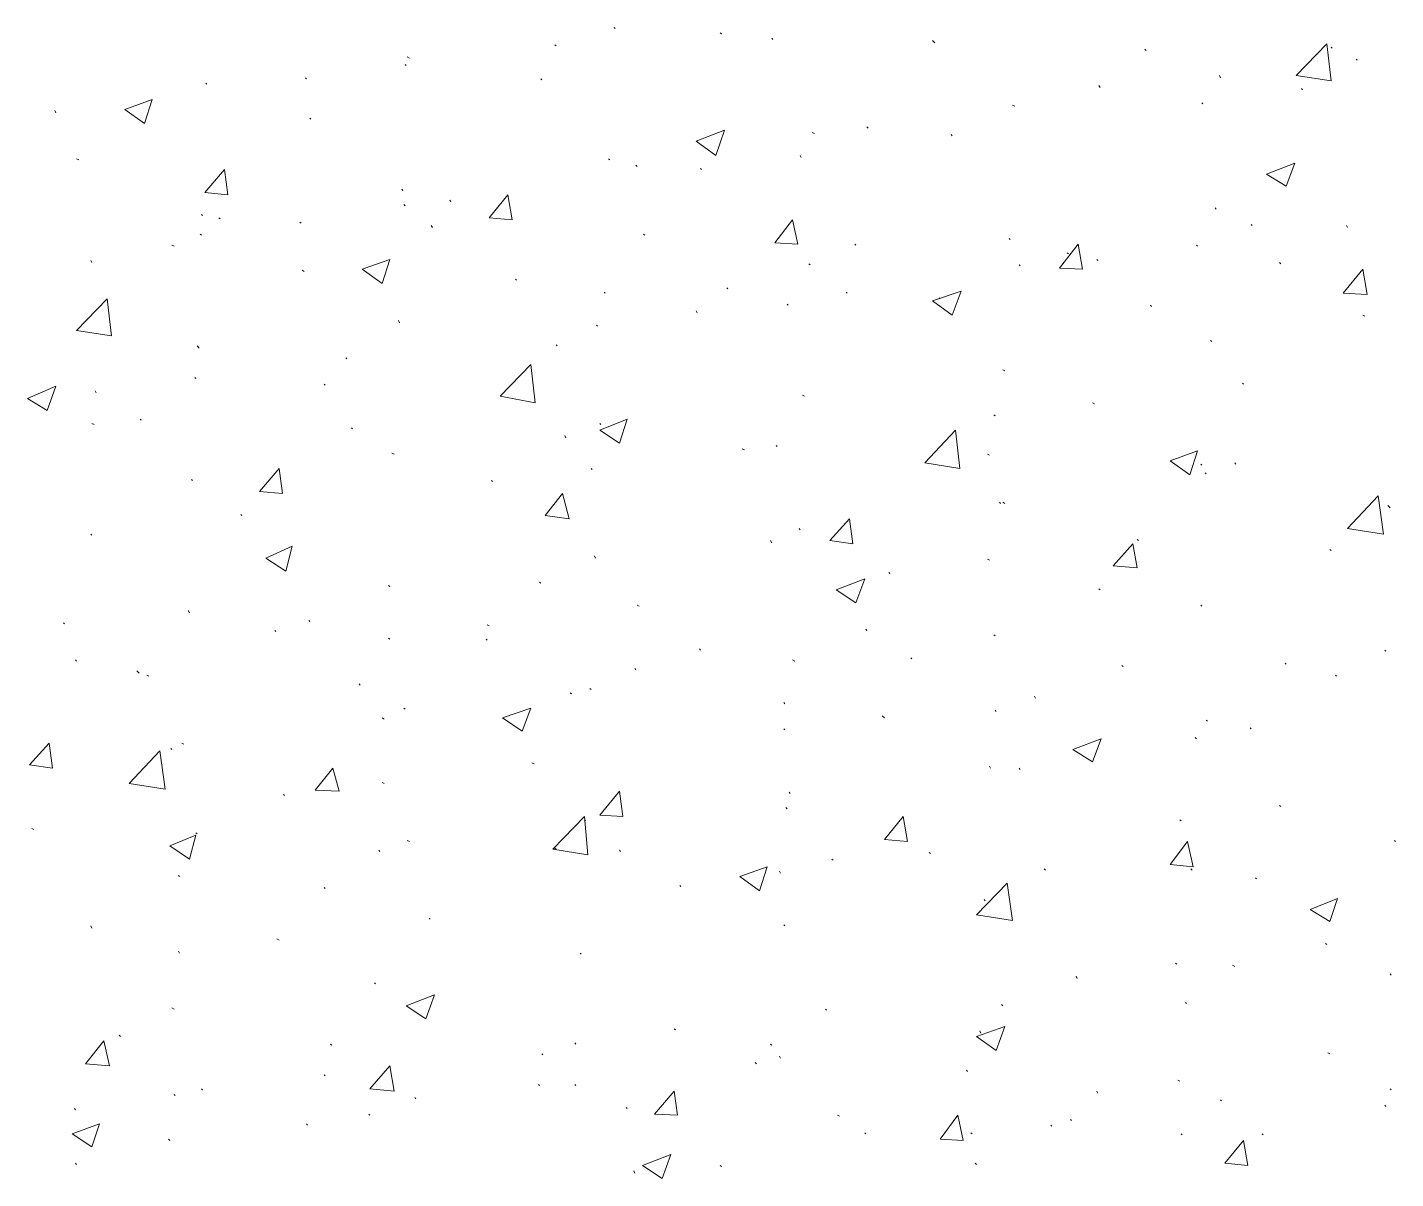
# Model space of a CAD drawing. Header units: millimetres. Extents: x 2928 to 3112, y 1220 to 1280.
# Drawn here: x 2953.136 to 2955.22, y 1243.945 to 1245.699 of the extents above; entities that cross this region are included whole.
import ezdxf

# ---------------------------------------------------------------- set-up
doc = ezdxf.new("R2010")
doc.units = ezdxf.units.MM

msp = doc.modelspace()

# ---------------------------------------------------------------- linework, layer by layer
at = {"color": 92, "linetype": 'Continuous', "lineweight": 13, "true_color": 0x00b800}
for points in [[(2954.0315, 1245.69702), (2954.02983, 1245.69868), (2954.02983, 1245.69868)], [(2954.19317, 1245.68868), (2954.1915, 1245.69035), (2954.1915, 1245.69035)], [(2953.9415, 1245.67035), (2953.93983, 1245.67202), (2953.93983, 1245.67202)], [(2954.2715, 1245.68035), (2954.26984, 1245.68202), (2954.26984, 1245.68202)], [(2954.51817, 1245.67535), (2954.51484, 1245.67868), (2954.51484, 1245.67868)], [(2954.83984, 1245.66368), (2954.83818, 1245.66535), (2954.83818, 1245.66535)], [(2955.06818, 1245.62535), (2955.11485, 1245.67368), (2955.11485, 1245.67368)], [(2955.12151, 1245.61702), (2955.11485, 1245.67368), (2955.11485, 1245.67368)], [(2955.12318, 1245.66702), (2955.12151, 1245.66868), (2955.12151, 1245.66868)], [(2953.71816, 1245.65202), (2953.71483, 1245.65368), (2953.71483, 1245.65368)], [(2955.16152, 1245.64868), (2955.15985, 1245.65035), (2955.15985, 1245.65035)], [(2953.56149, 1245.62035), (2953.55983, 1245.62202), (2953.55983, 1245.62202)], [(2953.71316, 1245.64035), (2953.71149, 1245.64202), (2953.71149, 1245.64202)], [(2954.95318, 1245.62202), (2954.95151, 1245.62535), (2954.95151, 1245.62535)], [(2955.06818, 1245.62535), (2955.12151, 1245.61702), (2955.12151, 1245.61702)], [(2953.40982, 1245.61202), (2953.40816, 1245.61368), (2953.40816, 1245.61368)], [(2953.91983, 1245.61868), (2953.91816, 1245.62035), (2953.91816, 1245.62035)], [(2954.76984, 1245.60702), (2954.76818, 1245.61035), (2954.76818, 1245.61035)], [(2955.07818, 1245.60368), (2955.07651, 1245.60535), (2955.07651, 1245.60535)], [(2953.28482, 1245.57368), (2953.32649, 1245.58868), (2953.32649, 1245.58868)], [(2953.31482, 1245.55202), (2953.32649, 1245.58868), (2953.32649, 1245.58868)], [(2954.63984, 1245.57868), (2954.63651, 1245.58035), (2954.63651, 1245.58035)], [(2954.92651, 1245.58202), (2954.92484, 1245.58368), (2954.92484, 1245.58368)], [(2953.17982, 1245.56868), (2953.17815, 1245.57202), (2953.17815, 1245.57202)], [(2953.28482, 1245.57368), (2953.31482, 1245.55202), (2953.31482, 1245.55202)], [(2953.56816, 1245.55868), (2953.56649, 1245.56035), (2953.56649, 1245.56035)], [(2954.15483, 1245.52535), (2954.19817, 1245.54202), (2954.19817, 1245.54202)], [(2954.18483, 1245.50368), (2954.19817, 1245.54202), (2954.19817, 1245.54202)], [(2954.33484, 1245.53702), (2954.3315, 1245.53868), (2954.3315, 1245.53868)], [(2954.4165, 1245.54535), (2954.41484, 1245.54702), (2954.41484, 1245.54702)], [(2954.15483, 1245.52535), (2954.18483, 1245.50368), (2954.18483, 1245.50368)], [(2954.54484, 1245.53368), (2954.54317, 1245.53535), (2954.54317, 1245.53535)], [(2953.21482, 1245.49702), (2953.21149, 1245.49868), (2953.21149, 1245.49868)], [(2954.02317, 1245.49702), (2954.0215, 1245.49868), (2954.0215, 1245.49868)], [(2954.31484, 1245.50035), (2954.31317, 1245.50368), (2954.31317, 1245.50368)], [(2953.40649, 1245.44701), (2953.43649, 1245.48201), (2953.43649, 1245.48201)], [(2953.44149, 1245.44368), (2953.43649, 1245.48201), (2953.43649, 1245.48201)], [(2954.06483, 1245.48701), (2954.06317, 1245.48868), (2954.06317, 1245.48868)], [(2954.16317, 1245.48201), (2954.1615, 1245.48368), (2954.1615, 1245.48368)], [(2955.02318, 1245.47535), (2955.06651, 1245.49201), (2955.06651, 1245.49201)], [(2955.05318, 1245.45701), (2955.06651, 1245.49201), (2955.06651, 1245.49201)], [(2955.02318, 1245.47535), (2955.05318, 1245.45701), (2955.05318, 1245.45701)], [(2953.40649, 1245.44701), (2953.44149, 1245.44368), (2953.44149, 1245.44368)], [(2953.70816, 1245.45035), (2953.70649, 1245.45201), (2953.70649, 1245.45201)], [(2953.7815, 1245.43368), (2953.77983, 1245.43535), (2953.77983, 1245.43535)], [(2953.83983, 1245.40868), (2953.86816, 1245.44368), (2953.86816, 1245.44368)], [(2953.87483, 1245.40535), (2953.86816, 1245.44368), (2953.86816, 1245.44368)], [(2953.40316, 1245.41201), (2953.40149, 1245.41368), (2953.40149, 1245.41368)], [(2953.71149, 1245.42701), (2953.70983, 1245.42868), (2953.70983, 1245.42868)], [(2954.94651, 1245.42201), (2954.94485, 1245.42368), (2954.94485, 1245.42368)], [(2953.42982, 1245.40701), (2953.42816, 1245.40868), (2953.42816, 1245.40868)], [(2953.55316, 1245.40035), (2953.55149, 1245.40201), (2953.55149, 1245.40201)], [(2953.75316, 1245.39368), (2953.75149, 1245.39701), (2953.75149, 1245.39701)], [(2953.83983, 1245.40868), (2953.87483, 1245.40535), (2953.87483, 1245.40535)], [(2954.27484, 1245.37035), (2954.3015, 1245.40535), (2954.3015, 1245.40535)], [(2954.30984, 1245.36868), (2954.3015, 1245.40535), (2954.3015, 1245.40535)], [(2955.00151, 1245.39701), (2954.99985, 1245.39868), (2954.99985, 1245.39868)], [(2955.14651, 1245.39368), (2955.14485, 1245.39701), (2955.14485, 1245.39701)], [(2953.40149, 1245.38201), (2953.39982, 1245.38368), (2953.39982, 1245.38368)], [(2954.0765, 1245.38201), (2954.07483, 1245.38368), (2954.07483, 1245.38368)], [(2954.63317, 1245.37535), (2954.63151, 1245.37701), (2954.63151, 1245.37701)], [(2953.35982, 1245.36535), (2953.35649, 1245.36701), (2953.35649, 1245.36701)], [(2954.27484, 1245.37035), (2954.30984, 1245.36868), (2954.30984, 1245.36868)], [(2954.39817, 1245.36701), (2954.3965, 1245.36868), (2954.3965, 1245.36868)], [(2954.70818, 1245.33201), (2954.73651, 1245.36868), (2954.73651, 1245.36868)], [(2954.72151, 1245.35368), (2954.71984, 1245.35535), (2954.71984, 1245.35535)], [(2954.74318, 1245.33035), (2954.73651, 1245.36868), (2954.73651, 1245.36868)], [(2954.91818, 1245.36535), (2954.91651, 1245.36701), (2954.91651, 1245.36701)], [(2953.23482, 1245.34035), (2953.23315, 1245.34368), (2953.23315, 1245.34368)], [(2953.64649, 1245.33035), (2953.68816, 1245.34535), (2953.68816, 1245.34535)], [(2953.64649, 1245.33035), (2953.67649, 1245.30868), (2953.67649, 1245.30868)], [(2953.67649, 1245.30868), (2953.68816, 1245.34535), (2953.68816, 1245.34535)], [(2954.32817, 1245.33701), (2954.3265, 1245.33868), (2954.3265, 1245.33868)], [(2954.64817, 1245.33535), (2954.64651, 1245.33701), (2954.64651, 1245.33701)], [(2954.70818, 1245.33201), (2954.74318, 1245.33035), (2954.74318, 1245.33035)], [(2954.76651, 1245.34368), (2954.76484, 1245.34535), (2954.76484, 1245.34535)], [(2955.04485, 1245.33868), (2955.04318, 1245.34035), (2955.04318, 1245.34035)], [(2955.13985, 1245.29368), (2955.16985, 1245.33035), (2955.16985, 1245.33035)], [(2955.17652, 1245.29201), (2955.16985, 1245.33035), (2955.16985, 1245.33035)], [(2953.55816, 1245.32701), (2953.55483, 1245.32868), (2953.55483, 1245.32868)], [(2953.8815, 1245.31368), (2953.87983, 1245.31535), (2953.87983, 1245.31535)], [(2954.0165, 1245.29368), (2954.01483, 1245.29535), (2954.01483, 1245.29535)], [(2954.20317, 1245.30035), (2954.2015, 1245.30201), (2954.2015, 1245.30201)], [(2954.38484, 1245.29368), (2954.38317, 1245.29535), (2954.38317, 1245.29535)], [(2954.51484, 1245.28201), (2954.55817, 1245.29701), (2954.55817, 1245.29701)], [(2954.54484, 1245.26034), (2954.55817, 1245.29701), (2954.55817, 1245.29701)], [(2955.13985, 1245.29368), (2955.17652, 1245.29201), (2955.17652, 1245.29201)], [(2953.21149, 1245.23701), (2953.25815, 1245.28535), (2953.25815, 1245.28535)], [(2953.26482, 1245.22868), (2953.25815, 1245.28535), (2953.25815, 1245.28535)], [(2954.29484, 1245.27535), (2954.29317, 1245.27701), (2954.29317, 1245.27701)], [(2954.51484, 1245.28201), (2954.54484, 1245.26034), (2954.54484, 1245.26034)], [(2954.52651, 1245.28535), (2954.52484, 1245.28701), (2954.52484, 1245.28701)], [(2954.84818, 1245.27368), (2954.84651, 1245.27535), (2954.84651, 1245.27535)], [(2953.70316, 1245.24868), (2953.70149, 1245.25201), (2953.70149, 1245.25201)], [(2954.1565, 1245.26368), (2954.15483, 1245.26701), (2954.15483, 1245.26701)], [(2955.17318, 1245.25868), (2955.16985, 1245.26034), (2955.16985, 1245.26034)], [(2953.21149, 1245.23701), (2953.26482, 1245.22868), (2953.26482, 1245.22868)], [(2954.00483, 1245.24368), (2954.00317, 1245.24534), (2954.00317, 1245.24534)], [(2953.39816, 1245.21034), (2953.39482, 1245.21368), (2953.39482, 1245.21368)], [(2953.94316, 1245.21368), (2953.9415, 1245.21534), (2953.9415, 1245.21534)], [(2954.93985, 1245.22034), (2954.93818, 1245.22201), (2954.93818, 1245.22201)], [(2953.62316, 1245.19368), (2953.62149, 1245.19534), (2953.62149, 1245.19534)], [(2953.8565, 1245.13701), (2953.90316, 1245.18534), (2953.90316, 1245.18534)], [(2953.90983, 1245.12701), (2953.90316, 1245.18534), (2953.90316, 1245.18534)], [(2953.39316, 1245.16368), (2953.39149, 1245.16534), (2953.39149, 1245.16534)], [(2954.62484, 1245.17534), (2954.62151, 1245.17701), (2954.62151, 1245.17701)], [(2953.13649, 1245.13368), (2953.17982, 1245.15201), (2953.17982, 1245.15201)], [(2953.16649, 1245.11534), (2953.17982, 1245.15201), (2953.17982, 1245.15201)], [(2953.24149, 1245.14201), (2953.23982, 1245.14534), (2953.23982, 1245.14534)], [(2953.58983, 1245.15368), (2953.58816, 1245.15534), (2953.58816, 1245.15534)], [(2954.98818, 1245.15534), (2954.98651, 1245.15701), (2954.98651, 1245.15701)], [(2953.13649, 1245.13368), (2953.16649, 1245.11534), (2953.16649, 1245.11534)], [(2953.8565, 1245.13701), (2953.90983, 1245.12701), (2953.90983, 1245.12701)], [(2954.31984, 1245.13701), (2954.3165, 1245.13868), (2954.3165, 1245.13868)], [(2954.76151, 1245.12534), (2954.75818, 1245.12701), (2954.75818, 1245.12701)], [(2953.30982, 1245.10034), (2953.30816, 1245.10201), (2953.30816, 1245.10201)], [(2954.00817, 1245.08534), (2954.04983, 1245.10201), (2954.04983, 1245.10201)], [(2954.03817, 1245.06534), (2954.04983, 1245.10201), (2954.04983, 1245.10201)], [(2954.60984, 1245.10701), (2954.60817, 1245.10868), (2954.60817, 1245.10868)], [(2953.23815, 1245.09368), (2953.23482, 1245.09534), (2953.23482, 1245.09534)], [(2953.63149, 1245.08701), (2953.62983, 1245.08868), (2953.62983, 1245.08868)], [(2954.00983, 1245.09368), (2954.00817, 1245.09534), (2954.00817, 1245.09534)], [(2954.00817, 1245.08534), (2954.03817, 1245.06534), (2954.03817, 1245.06534)], [(2954.50317, 1245.03534), (2954.54984, 1245.08534), (2954.54984, 1245.08534)], [(2954.55651, 1245.02701), (2954.54984, 1245.08534), (2954.54984, 1245.08534)], [(2953.9565, 1245.07368), (2953.95483, 1245.07701), (2953.95483, 1245.07701)], [(2954.27817, 1245.06034), (2954.2765, 1245.06201), (2954.2765, 1245.06201)], [(2953.69483, 1245.04868), (2953.69149, 1245.05034), (2953.69149, 1245.05034)], [(2954.22817, 1245.05534), (2954.22483, 1245.05701), (2954.22483, 1245.05701)], [(2954.60151, 1245.04701), (2954.59817, 1245.04868), (2954.59817, 1245.04868)], [(2954.87651, 1245.03868), (2954.91818, 1245.05368), (2954.91818, 1245.05368)], [(2954.87651, 1245.03868), (2954.90651, 1245.01701), (2954.90651, 1245.01701)], [(2954.90651, 1245.01701), (2954.91818, 1245.05368), (2954.91818, 1245.05368)], [(2953.48982, 1244.99201), (2953.51982, 1245.02701), (2953.51982, 1245.02701)], [(2953.52482, 1244.98867), (2953.51982, 1245.02701), (2953.51982, 1245.02701)], [(2953.9965, 1245.02534), (2953.99483, 1245.02701), (2953.99483, 1245.02701)], [(2954.50317, 1245.03534), (2954.55651, 1245.02701), (2954.55651, 1245.02701)], [(2954.92484, 1245.03201), (2954.92318, 1245.03368), (2954.92318, 1245.03368)], [(2954.93151, 1245.01867), (2954.92985, 1245.02034), (2954.92985, 1245.02034)], [(2954.97651, 1245.03368), (2954.97485, 1245.03534), (2954.97485, 1245.03534)], [(2953.38816, 1245.00867), (2953.38649, 1245.01034), (2953.38649, 1245.01034)], [(2953.84483, 1245.00701), (2953.84316, 1245.00867), (2953.84316, 1245.00867)], [(2953.48982, 1244.99201), (2953.52482, 1244.98867), (2953.52482, 1244.98867)], [(2953.92483, 1244.95534), (2953.9515, 1244.98867), (2953.9515, 1244.98867)], [(2953.9615, 1244.95034), (2953.9515, 1244.98867), (2953.9515, 1244.98867)], [(2955.14651, 1244.93534), (2955.19318, 1244.98534), (2955.19318, 1244.98534)], [(2955.20152, 1244.92701), (2955.19318, 1244.98534), (2955.19318, 1244.98534)], [(2953.46316, 1244.95534), (2953.46149, 1244.95701), (2953.46149, 1244.95701)], [(2953.92483, 1244.95534), (2953.9615, 1244.95034), (2953.9615, 1244.95034)], [(2954.61817, 1244.97367), (2954.61651, 1244.97534), (2954.61651, 1244.97534)], [(2954.62484, 1244.97367), (2954.62151, 1244.97534), (2954.62151, 1244.97534)], [(2955.21152, 1244.96701), (2955.20818, 1244.97034), (2955.20818, 1244.97034)], [(2954.31317, 1244.93367), (2954.3115, 1244.93534), (2954.3115, 1244.93534)], [(2954.35817, 1244.91701), (2954.38817, 1244.95034), (2954.38817, 1244.95034)], [(2954.39317, 1244.91201), (2954.38817, 1244.95034), (2954.38817, 1244.95034)], [(2955.14651, 1244.93534), (2955.20152, 1244.92701), (2955.20152, 1244.92701)], [(2953.23482, 1244.92534), (2953.23315, 1244.92701), (2953.23315, 1244.92701)], [(2954.26984, 1244.91367), (2954.26817, 1244.91701), (2954.26817, 1244.91701)], [(2954.35817, 1244.91701), (2954.39317, 1244.91201), (2954.39317, 1244.91201)], [(2954.82818, 1244.91701), (2954.82651, 1244.91867), (2954.82651, 1244.91867)], [(2953.49982, 1244.89034), (2953.53983, 1244.90867), (2953.53983, 1244.90867)], [(2953.52983, 1244.87034), (2953.53983, 1244.90867), (2953.53983, 1244.90867)], [(2954.0015, 1244.89034), (2953.99983, 1244.89367), (2953.99983, 1244.89367)], [(2954.78984, 1244.87867), (2954.81984, 1244.91201), (2954.81984, 1244.91201)], [(2954.82651, 1244.87534), (2954.81984, 1244.91201), (2954.81984, 1244.91201)], [(2955.12151, 1244.90201), (2955.11985, 1244.90367), (2955.11985, 1244.90367)], [(2953.49982, 1244.89034), (2953.52983, 1244.87034), (2953.52983, 1244.87034)], [(2954.60151, 1244.88701), (2954.59817, 1244.88867), (2954.59817, 1244.88867)], [(2954.78984, 1244.87867), (2954.82651, 1244.87534), (2954.82651, 1244.87534)], [(2953.91816, 1244.85201), (2953.9165, 1244.85367), (2953.9165, 1244.85367)], [(2954.36817, 1244.84201), (2954.4115, 1244.85867), (2954.4115, 1244.85867)], [(2954.39817, 1244.82201), (2954.4115, 1244.85867), (2954.4115, 1244.85867)], [(2954.44984, 1244.86701), (2954.44817, 1244.86867), (2954.44817, 1244.86867)], [(2953.68816, 1244.84701), (2953.68649, 1244.84867), (2953.68649, 1244.84867)], [(2954.36817, 1244.84201), (2954.39817, 1244.82201), (2954.39817, 1244.82201)], [(2954.76984, 1244.84201), (2954.76818, 1244.84367), (2954.76818, 1244.84367)], [(2953.38316, 1244.80701), (2953.38149, 1244.81034), (2953.38149, 1244.81034)], [(2954.06817, 1244.81701), (2954.06483, 1244.81867), (2954.06483, 1244.81867)], [(2954.92484, 1244.81701), (2954.92318, 1244.81867), (2954.92318, 1244.81867)], [(2953.19315, 1244.79034), (2953.19149, 1244.792), (2953.19149, 1244.792)], [(2953.56649, 1244.79367), (2953.56483, 1244.79534), (2953.56483, 1244.79534)], [(2953.83983, 1244.787), (2953.8365, 1244.78867), (2953.8365, 1244.78867)], [(2953.51482, 1244.77867), (2953.51316, 1244.78034), (2953.51316, 1244.78034)], [(2953.68816, 1244.767), (2953.68649, 1244.76867), (2953.68649, 1244.76867)], [(2954.41484, 1244.78034), (2954.41317, 1244.782), (2954.41317, 1244.782)], [(2954.60984, 1244.772), (2954.60817, 1244.77367), (2954.60817, 1244.77367)], [(2953.8365, 1244.76534), (2953.83483, 1244.767), (2953.83483, 1244.767)], [(2954.1615, 1244.75034), (2954.15983, 1244.752), (2954.15983, 1244.752)], [(2955.20485, 1244.74867), (2955.20318, 1244.75034), (2955.20318, 1244.75034)], [(2953.21149, 1244.73367), (2953.20982, 1244.73534), (2953.20982, 1244.73534)], [(2954.30484, 1244.73367), (2954.3015, 1244.73534), (2954.3015, 1244.73534)], [(2954.48317, 1244.737), (2954.48151, 1244.73867), (2954.48151, 1244.73867)], [(2954.80484, 1244.72534), (2954.80318, 1244.727), (2954.80318, 1244.727)], [(2955.05318, 1244.72867), (2955.05151, 1244.73034), (2955.05151, 1244.73034)], [(2953.30649, 1244.71534), (2953.30316, 1244.71867), (2953.30316, 1244.71867)], [(2953.32149, 1244.71034), (2953.31816, 1244.712), (2953.31816, 1244.712)], [(2954.06317, 1244.72034), (2954.0615, 1244.722), (2954.0615, 1244.722)], [(2955.12985, 1244.71034), (2955.12818, 1244.712), (2955.12818, 1244.712)], [(2953.64316, 1244.697), (2953.64149, 1244.69867), (2953.64149, 1244.69867)], [(2953.96483, 1244.68367), (2953.96316, 1244.68534), (2953.96316, 1244.68534)], [(2953.99483, 1244.69034), (2953.99316, 1244.692), (2953.99316, 1244.692)], [(2954.28984, 1244.66867), (2954.28817, 1244.67034), (2954.28817, 1244.67034)], [(2954.67151, 1244.677), (2954.66984, 1244.68034), (2954.66984, 1244.68034)], [(2953.67983, 1244.64534), (2953.67649, 1244.647), (2953.67649, 1244.647)], [(2953.71149, 1244.66034), (2953.70983, 1244.662), (2953.70983, 1244.662)], [(2953.85983, 1244.647), (2953.90316, 1244.662), (2953.90316, 1244.662)], [(2953.85983, 1244.647), (2953.88983, 1244.627), (2953.88983, 1244.627)], [(2953.88983, 1244.627), (2953.90316, 1244.662), (2953.90316, 1244.662)], [(2954.4415, 1244.647), (2954.43817, 1244.65034), (2954.43817, 1244.65034)], [(2954.61151, 1244.657), (2954.60984, 1244.65867), (2954.60984, 1244.65867)], [(2954.93318, 1244.642), (2954.93151, 1244.64367), (2954.93151, 1244.64367)], [(2954.28984, 1244.62867), (2954.28817, 1244.63034), (2954.28817, 1244.63034)], [(2954.99985, 1244.63034), (2954.99818, 1244.632), (2954.99818, 1244.632)], [(2953.13982, 1244.57534), (2953.16982, 1244.60867), (2953.16982, 1244.60867)], [(2953.17482, 1244.57034), (2953.16982, 1244.60867), (2953.16982, 1244.60867)], [(2953.37482, 1244.607), (2953.37149, 1244.60867), (2953.37149, 1244.60867)], [(2954.72818, 1244.59867), (2954.77151, 1244.61534), (2954.77151, 1244.61534)], [(2954.75818, 1244.58034), (2954.77151, 1244.61534), (2954.77151, 1244.61534)], [(2954.91651, 1244.61534), (2954.91484, 1244.617), (2954.91484, 1244.617)], [(2953.29149, 1244.547), (2953.33816, 1244.597), (2953.33816, 1244.597)], [(2953.34649, 1244.53867), (2953.33816, 1244.597), (2953.33816, 1244.597)], [(2953.35649, 1244.59867), (2953.35482, 1244.60034), (2953.35482, 1244.60034)], [(2954.72818, 1244.59867), (2954.75818, 1244.58034), (2954.75818, 1244.58034)], [(2953.13982, 1244.57534), (2953.17482, 1244.57034), (2953.17482, 1244.57034)], [(2953.57483, 1244.537), (2953.60149, 1244.57034), (2953.60149, 1244.57034)], [(2953.61149, 1244.53533), (2953.60149, 1244.57034), (2953.60149, 1244.57034)], [(2953.90816, 1244.577), (2953.90483, 1244.57867), (2953.90483, 1244.57867)], [(2954.60317, 1244.57034), (2954.60151, 1244.57367), (2954.60151, 1244.57367)], [(2954.64817, 1244.56867), (2954.64651, 1244.57034), (2954.64651, 1244.57034)], [(2953.29149, 1244.547), (2953.34649, 1244.53867), (2953.34649, 1244.53867)], [(2953.67983, 1244.547), (2953.67649, 1244.54867), (2953.67649, 1244.54867)], [(2953.52816, 1244.52867), (2953.52649, 1244.53033), (2953.52649, 1244.53033)], [(2953.57483, 1244.537), (2953.61149, 1244.53533), (2953.61149, 1244.53533)], [(2954.00817, 1244.49867), (2954.03817, 1244.53533), (2954.03817, 1244.53533)], [(2954.04317, 1244.497), (2954.03817, 1244.53533), (2954.03817, 1244.53533)], [(2954.29817, 1244.532), (2954.2965, 1244.53367), (2954.2965, 1244.53367)], [(2953.9365, 1244.447), (2953.98483, 1244.497), (2953.98483, 1244.497)], [(2953.98983, 1244.43867), (2953.98483, 1244.497), (2953.98483, 1244.497)], [(2954.00817, 1244.49867), (2954.04317, 1244.497), (2954.04317, 1244.497)], [(2954.29317, 1244.50867), (2954.2915, 1244.51033), (2954.2915, 1244.51033)], [(2954.4415, 1244.462), (2954.46984, 1244.497), (2954.46984, 1244.497)], [(2954.47651, 1244.45867), (2954.46984, 1244.497), (2954.46984, 1244.497)], [(2955.04485, 1244.512), (2955.04318, 1244.51367), (2955.04318, 1244.51367)], [(2953.14649, 1244.477), (2953.14315, 1244.47867), (2953.14315, 1244.47867)], [(2953.9865, 1244.49033), (2953.98483, 1244.492), (2953.98483, 1244.492)], [(2954.89318, 1244.49033), (2954.89151, 1244.492), (2954.89151, 1244.492)], [(2953.35316, 1244.452), (2953.39316, 1244.46867), (2953.39316, 1244.46867)], [(2953.38316, 1244.432), (2953.39316, 1244.46867), (2953.39316, 1244.46867)], [(2953.39482, 1244.47033), (2953.39316, 1244.472), (2953.39316, 1244.472)], [(2953.71816, 1244.45867), (2953.71483, 1244.46033), (2953.71483, 1244.46033)], [(2954.4415, 1244.462), (2954.47651, 1244.45867), (2954.47651, 1244.45867)], [(2954.87651, 1244.42367), (2954.90318, 1244.45867), (2954.90318, 1244.45867)], [(2954.91151, 1244.42033), (2954.90318, 1244.45867), (2954.90318, 1244.45867)], [(2955.21985, 1244.45867), (2955.21818, 1244.46033), (2955.21818, 1244.46033)], [(2953.35316, 1244.452), (2953.38316, 1244.432), (2953.38316, 1244.432)], [(2953.67316, 1244.44367), (2953.67149, 1244.44533), (2953.67149, 1244.44533)], [(2953.9365, 1244.447), (2953.98983, 1244.43867), (2953.98983, 1244.43867)], [(2953.9415, 1244.447), (2953.93983, 1244.44867), (2953.93983, 1244.44867)], [(2954.03983, 1244.44367), (2954.03817, 1244.44533), (2954.03817, 1244.44533)], [(2954.51151, 1244.44033), (2954.50984, 1244.442), (2954.50984, 1244.442)], [(2954.2215, 1244.40533), (2954.26317, 1244.42033), (2954.26317, 1244.42033)], [(2954.2515, 1244.38367), (2954.26317, 1244.42033), (2954.26317, 1244.42033)], [(2954.28317, 1244.41033), (2954.2815, 1244.41367), (2954.2815, 1244.41367)], [(2954.36317, 1244.43033), (2954.3615, 1244.432), (2954.3615, 1244.432)], [(2954.68651, 1244.41533), (2954.68484, 1244.417), (2954.68484, 1244.417)], [(2954.87651, 1244.42367), (2954.91151, 1244.42033), (2954.91151, 1244.42033)], [(2954.90984, 1244.41533), (2954.90818, 1244.417), (2954.90818, 1244.417)], [(2953.36816, 1244.40533), (2953.36649, 1244.407), (2953.36649, 1244.407)], [(2954.2215, 1244.40533), (2954.2515, 1244.38367), (2954.2515, 1244.38367)], [(2954.58151, 1244.347), (2954.62817, 1244.39533), (2954.62817, 1244.39533)], [(2954.63651, 1244.33867), (2954.62817, 1244.39533), (2954.62817, 1244.39533)], [(2955.00818, 1244.402), (2955.00651, 1244.40367), (2955.00651, 1244.40367)], [(2953.58983, 1244.387), (2953.58816, 1244.38867), (2953.58816, 1244.38867)], [(2954.1315, 1244.39033), (2954.12983, 1244.392), (2954.12983, 1244.392)], [(2955.08985, 1244.35533), (2955.13151, 1244.372), (2955.13151, 1244.372)], [(2955.11985, 1244.337), (2955.13151, 1244.372), (2955.13151, 1244.372)], [(2954.59484, 1244.36867), (2954.59317, 1244.37033), (2954.59317, 1244.37033)], [(2955.08985, 1244.35533), (2955.11985, 1244.337), (2955.11985, 1244.337)], [(2953.23482, 1244.327), (2953.23315, 1244.33033), (2953.23315, 1244.33033)], [(2953.74983, 1244.34033), (2953.74816, 1244.342), (2953.74816, 1244.342)], [(2954.28984, 1244.33033), (2954.28817, 1244.332), (2954.28817, 1244.332)], [(2954.58151, 1244.347), (2954.63651, 1244.33867), (2954.63651, 1244.33867)], [(2953.51982, 1244.30866), (2953.51649, 1244.31033), (2953.51649, 1244.31033)], [(2953.36816, 1244.28866), (2953.36649, 1244.292), (2953.36649, 1244.292)], [(2953.97983, 1244.287), (2953.97816, 1244.28866), (2953.97816, 1244.28866)], [(2955.11485, 1244.302), (2955.11318, 1244.30366), (2955.11318, 1244.30366)], [(2954.88651, 1244.272), (2954.88484, 1244.27366), (2954.88484, 1244.27366)], [(2954.97485, 1244.26866), (2954.97151, 1244.27033), (2954.97151, 1244.27033)], [(2954.73484, 1244.25033), (2954.73318, 1244.25366), (2954.73318, 1244.25366)], [(2955.21318, 1244.25533), (2955.21152, 1244.257), (2955.21152, 1244.257)], [(2953.66649, 1244.242), (2953.66483, 1244.24366), (2953.66483, 1244.24366)], [(2953.35982, 1244.20366), (2953.35649, 1244.20533), (2953.35649, 1244.20533)], [(2953.71316, 1244.20866), (2953.75649, 1244.22533), (2953.75649, 1244.22533)], [(2953.71316, 1244.20866), (2953.74316, 1244.18866), (2953.74316, 1244.18866)], [(2953.74316, 1244.18866), (2953.75649, 1244.22533), (2953.75649, 1244.22533)], [(2954.62151, 1244.20866), (2954.61984, 1244.21033), (2954.61984, 1244.21033)], [(2954.90151, 1244.212), (2954.89984, 1244.21366), (2954.89984, 1244.21366)], [(2954.35317, 1244.202), (2954.3515, 1244.20366), (2954.3515, 1244.20366)], [(2953.27815, 1244.162), (2953.27649, 1244.16366), (2953.27649, 1244.16366)], [(2954.12317, 1244.172), (2954.1215, 1244.17366), (2954.1215, 1244.17366)], [(2954.58151, 1244.162), (2954.62484, 1244.177), (2954.62484, 1244.177)], [(2954.58817, 1244.167), (2954.58651, 1244.17033), (2954.58651, 1244.17033)], [(2954.61151, 1244.14033), (2954.62484, 1244.177), (2954.62484, 1244.177)], [(2953.22482, 1244.12033), (2953.25315, 1244.15533), (2953.25315, 1244.15533)], [(2953.26149, 1244.117), (2953.25315, 1244.15533), (2953.25315, 1244.15533)], [(2953.59983, 1244.14866), (2953.59816, 1244.15033), (2953.59816, 1244.15033)], [(2953.9715, 1244.15033), (2953.96983, 1244.152), (2953.96983, 1244.152)], [(2954.26984, 1244.14866), (2954.26817, 1244.15033), (2954.26817, 1244.15033)], [(2954.58151, 1244.162), (2954.61151, 1244.14033), (2954.61151, 1244.14033)], [(2953.9215, 1244.13366), (2953.91983, 1244.13533), (2953.91983, 1244.13533)], [(2954.2465, 1244.12033), (2954.24484, 1244.122), (2954.24484, 1244.122)], [(2954.28317, 1244.12866), (2954.2815, 1244.132), (2954.2815, 1244.132)], [(2955.11985, 1244.13533), (2955.11651, 1244.137), (2955.11651, 1244.137)], [(2953.22482, 1244.12033), (2953.26149, 1244.117), (2953.26149, 1244.117)], [(2953.58983, 1244.102), (2953.58816, 1244.10366), (2953.58816, 1244.10366)], [(2953.65816, 1244.08199), (2953.68816, 1244.117), (2953.68816, 1244.117)], [(2953.69483, 1244.07866), (2953.68816, 1244.117), (2953.68816, 1244.117)], [(2954.56817, 1244.10866), (2954.56651, 1244.11033), (2954.56651, 1244.11033)], [(2953.40316, 1244.08033), (2953.40149, 1244.08199), (2953.40149, 1244.08199)], [(2953.65816, 1244.08199), (2953.69483, 1244.07866), (2953.69483, 1244.07866)], [(2953.9165, 1244.08699), (2953.91483, 1244.08866), (2953.91483, 1244.08866)], [(2953.9715, 1244.08699), (2953.96983, 1244.08866), (2953.96983, 1244.08866)], [(2954.89151, 1244.09366), (2954.88818, 1244.09533), (2954.88818, 1244.09533)], [(2955.21318, 1244.08033), (2955.21152, 1244.08199), (2955.21152, 1244.08199)], [(2953.36149, 1244.07199), (2953.35982, 1244.07366), (2953.35982, 1244.07366)], [(2953.72816, 1244.06699), (2953.72649, 1244.06866), (2953.72649, 1244.06866)], [(2954.0915, 1244.04366), (2954.1215, 1244.07866), (2954.1215, 1244.07866)], [(2954.1265, 1244.04199), (2954.1215, 1244.07866), (2954.1215, 1244.07866)], [(2954.76651, 1244.07533), (2954.76484, 1244.07866), (2954.76484, 1244.07866)], [(2954.95485, 1244.06366), (2954.95318, 1244.06533), (2954.95318, 1244.06533)], [(2953.20982, 1244.05033), (2953.20815, 1244.05199), (2953.20815, 1244.05199)], [(2953.65816, 1244.04199), (2953.65649, 1244.04366), (2953.65649, 1244.04366)], [(2954.04983, 1244.05199), (2954.04817, 1244.05366), (2954.04817, 1244.05366)], [(2954.0915, 1244.04366), (2954.1265, 1244.04199), (2954.1265, 1244.04199)], [(2954.37317, 1244.04033), (2954.36984, 1244.04199), (2954.36984, 1244.04199)], [(2954.52651, 1244.00533), (2954.55317, 1244.04199), (2954.55317, 1244.04199)], [(2954.56151, 1244.00366), (2954.55317, 1244.04199), (2954.55317, 1244.04199)], [(2955.20485, 1244.05533), (2955.20318, 1244.05699), (2955.20318, 1244.05699)], [(2953.20482, 1244.01366), (2953.24649, 1244.02866), (2953.24649, 1244.02866)], [(2953.23482, 1243.99366), (2953.24649, 1244.02866), (2953.24649, 1244.02866)], [(2953.56316, 1244.02699), (2953.56149, 1244.02866), (2953.56149, 1244.02866)], [(2954.69651, 1244.02533), (2954.69484, 1244.02699), (2954.69484, 1244.02699)], [(2954.72651, 1244.03366), (2954.72484, 1244.03533), (2954.72484, 1244.03533)], [(2953.20482, 1244.01366), (2953.23482, 1243.99366), (2953.23482, 1243.99366)], [(2953.35316, 1244.00366), (2953.35149, 1244.00533), (2953.35149, 1244.00533)], [(2954.41317, 1244.01366), (2954.4115, 1244.01533), (2954.4115, 1244.01533)], [(2954.52651, 1244.00533), (2954.56151, 1244.00366), (2954.56151, 1244.00366)], [(2954.57484, 1244.01366), (2954.57317, 1244.01533), (2954.57317, 1244.01533)], [(2954.89484, 1244.01199), (2954.89318, 1244.01366), (2954.89318, 1244.01366)], [(2954.95985, 1243.96866), (2954.98818, 1244.00366), (2954.98818, 1244.00366)], [(2954.99485, 1243.96533), (2954.98818, 1244.00366), (2954.98818, 1244.00366)], [(2955.01818, 1244.01199), (2955.01651, 1244.01366), (2955.01651, 1244.01366)], [(2954.07317, 1243.96533), (2954.1165, 1243.98199), (2954.1165, 1243.98199)], [(2954.10317, 1243.94533), (2954.1165, 1243.98199), (2954.1165, 1243.98199)], [(2953.21149, 1243.96699), (2953.20982, 1243.96866), (2953.20982, 1243.96866)], [(2954.0615, 1243.95366), (2954.05983, 1243.95699), (2954.05983, 1243.95699)], [(2954.07317, 1243.96533), (2954.10317, 1243.94533), (2954.10317, 1243.94533)], [(2954.19317, 1243.96366), (2954.1915, 1243.96533), (2954.1915, 1243.96533)], [(2954.58151, 1243.96699), (2954.57984, 1243.96866), (2954.57984, 1243.96866)], [(2954.95985, 1243.96866), (2954.99485, 1243.96533), (2954.99485, 1243.96533)]]:
    msp.add_lwpolyline(points, dxfattribs=at)

doc.saveas('drawing.dxf')
